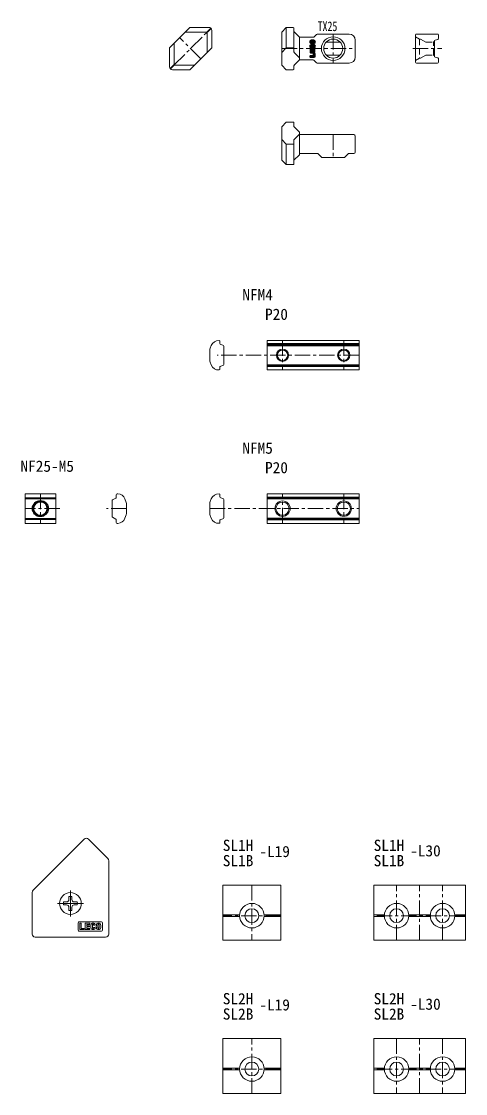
# Model space of a CAD drawing. Units: millimetres on the paper. Extents: x -594 to 197, y -418 to -62.
# Drawn here: x -199.7 to -54.7, y -411.2 to -61.7 of the extents above; entities that cross this region are included whole.
import ezdxf
from ezdxf.enums import TextEntityAlignment as Align

# ---------------------------------------------------------------- set-up
doc = ezdxf.new("R2010")
doc.units = ezdxf.units.MM
for name, pattern in [('CHAIN1', [8, 5, -1, 1, -1]), ('CHAIN2', [12, 9, -1, 1, -1]), ('DASHED2', [3, 2, -1])]:
    doc.linetypes.add(name, pattern=pattern)
doc.layers.add('0-0', color=7, linetype='Continuous', lineweight=18)
doc.layers.add('0-1', color=4, linetype='Continuous', lineweight=18)
doc.styles.add('ＭＳ ゴシック', font='')
doc.styles.get('ＭＳ ゴシック').set_extended_font_data('MS Gothic')

msp = doc.modelspace()

# ---------------------------------------------------------------- linework, layer by layer
at = {"layer": '0-0'}
for p, q in [((-151.4, -70.3), (-144.7, -63.6)), ((-139.4, -65.1), (-146.2, -65.1)), ((-138.6, -63.6), (-144.7, -63.6)), ((-139.1, -65.4), (-139.1, -71.8)), ((-137.6, -64.6), (-137.6, -70.3)), ((-111.054, -63.6), (-113.254, -63.6)), ((-110.754, -63.9), (-110.754, -71.576)), ((-103.4, -65.896), (-104.158, -66.654)), ((-92.754, -65.75), (-103.047, -65.75)), ((-71.107, -66.05), (-71.107, -74.95)), ((-63.907, -65.75), (-70.807, -65.75)), ((-63.607, -67.221), (-63.607, -66.05)), ((-149.9, -75.6), (-149.9, -68.8)), ((-100.234, -68.4), (-95.674, -68.4)), ((-90.754, -73.25), (-90.754, -67.75)), ((-71.107, -67.55), (-71.107, -73.45)), ((-64.907, -72.97), (-64.907, -68.03)), ((-63.83, -67.511), (-64.685, -67.74)), ((-151.4, -76.4), (-151.4, -70.3)), ((-137.6, -70.3), (-144.7, -77.4)), ((-113.254, -70.3), (-110.754, -70.3)), ((-110.666, -71.788), (-108.954, -73.5)), ((-95.674, -72.6), (-100.234, -72.6)), ((-63.83, -73.489), (-64.685, -73.26)), ((-149.6, -75.9), (-143.2, -75.9)), ((-110.754, -76.124), (-110.754, -77.1)), ((-108.954, -74.2), (-110.666, -75.912)), ((-104.158, -74.346), (-103.4, -75.104)), ((-103.047, -75.25), (-92.754, -75.25)), ((-63.907, -75.25), (-70.807, -75.25)), ((-63.607, -74.95), (-63.607, -73.779)), ((-150.4, -77.4), (-144.7, -77.4)), ((-108.954, -98.536), (-91.254, -98.536)), ((-90.754, -99.036), (-90.754, -104.236)), ((-113.254, -101.636), (-113.254, -108.336)), ((-102.954, -104.736), (-108.954, -104.736)), ((-91.254, -104.736), (-92.954, -104.736)), ((-110.754, -106.936), (-108.954, -105.136)), ((-138.084, -168.219), (-137.766, -167.345)), ((-134.905, -166.698), (-134.905, -166.01)), ((-134.682, -166.988), (-133.927, -167.19)), ((-133.705, -167.48), (-133.705, -173.52)), ((-138.205, -172.097), (-138.205, -168.903)), ((-137.766, -173.655), (-138.084, -172.781)), ((-134.905, -174.302), (-134.905, -174.99)), ((-133.927, -173.81), (-134.682, -174.012)), ((-168.793, -216), (-168.793, -216.826)), ((-168.29, -215.7), (-168.493, -215.7)), ((-134.905, -216.01), (-134.905, -216.698)), ((-188.536, -216.953), (-198.536, -216.953)), ((-198.536, -217.274), (-188.536, -217.274)), ((-170.093, -217.923), (-170.093, -223.077)), ((-168.943, -217.086), (-169.943, -217.663)), ((-165.513, -218.519), (-165.941, -217.345)), ((-165.393, -221.797), (-165.393, -219.203)), ((-138.205, -222.097), (-138.205, -218.903)), ((-138.084, -218.219), (-137.766, -217.345)), ((-134.682, -216.988), (-133.927, -217.19)), ((-133.705, -217.48), (-133.705, -223.52)), ((-188.536, -223.726), (-198.536, -223.726)), ((-169.943, -223.337), (-168.943, -223.914)), ((-165.941, -223.655), (-165.513, -222.481)), ((-137.766, -223.655), (-138.084, -222.781)), ((-198.536, -224.047), (-188.536, -224.047)), ((-168.793, -224.174), (-168.793, -225)), ((-168.493, -225.3), (-168.29, -225.3)), ((-134.905, -224.302), (-134.905, -224.99)), ((-133.927, -223.81), (-134.682, -224.012)), ((-195.937, -344.947), (-179.259, -328.27)), ((-177.845, -328.27), (-171.523, -334.592)), ((-171.23, -335.299), (-171.23, -359.24)), ((-196.23, -359.24), (-196.23, -345.654)), ((-184.964, -348.743), (-185.978, -348.743)), ((-184.227, -346.992), (-184.227, -348.006)), ((-183.232, -348.006), (-183.232, -346.992)), ((-182.496, -348.743), (-181.482, -348.743)), ((-185.978, -349.738), (-184.964, -349.738)), ((-184.227, -350.474), (-184.227, -351.489)), ((-183.232, -351.489), (-183.232, -350.474)), ((-181.482, -349.738), (-182.496, -349.738)), ((-172.23, -360.24), (-195.23, -360.24))]:
    msp.add_line(p, q, dxfattribs=at)
at = {"layer": '0-0', "lineweight": 40}
for p, q in [((-138.019, -64.019), (-139.129, -65.129)), ((-104.929, -68.182), (-104.474, -68.182)), ((-104.474, -68.486), (-104.929, -68.486)), ((-104.929, -69.918), (-104.474, -69.918)), ((-149.921, -75.921), (-151.015, -77.015))]:
    msp.add_line(p, q, dxfattribs=at)
at = {"layer": '0-0', "color": 4, "linetype": 'DASHED2'}
for p, q in [((-71.107, -66.65), (-69.808, -67.4)), ((-69.408, -67.4), (-67.676, -68.4)), ((-67.676, -68.4), (-65.207, -68.4)), ((-69.408, -73.6), (-67.676, -72.6)), ((-65.207, -72.6), (-64.907, -72.9)), ((-71.107, -74.35), (-69.808, -73.6)), ((-69.408, -73.6), (-69.808, -73.6))]:
    msp.add_line(p, q, dxfattribs=at)
at = {"layer": '0-0'}
for points in [[(-111.054, -77.4), (-113.254, -77.4), (-114.754, -75.9), (-114.754, -65.1), (-113.254, -63.6), (-113.254, -70.3), (-114.754, -71.8)], [(-104.511, -66.8), (-108.954, -66.8), (-110.666, -65.088)], [(-108.954, -66.8), (-108.954, -74.2), (-104.511, -74.2)], [(-113.254, -94.536), (-114.754, -96.036), (-114.754, -106.836), (-113.254, -108.336), (-110.754, -108.336), (-110.754, -100.236), (-108.954, -98.436)], [(-108.954, -105.136), (-108.954, -97.736), (-110.754, -95.936), (-110.754, -94.536), (-113.254, -94.536)], [(-110.754, -101.636), (-113.254, -101.636), (-114.754, -100.136)], [(-102.954, -104.736), (-101.654, -106.036), (-94.254, -106.036), (-92.954, -104.736)]]:
    msp.add_lwpolyline(points, dxfattribs=at)
at = {"layer": '0-0', "lineweight": 40}
for points in [[(-104.127, -68.754), (-104.179, -68.804), (-104.237, -68.843), (-104.266, -68.856), (-104.309, -68.87), (-104.584, -68.923), (-104.862, -68.919), (-105.136, -68.856), (-105.197, -68.824), (-105.252, -68.779), (-105.3, -68.723), (-105.339, -68.659), (-105.368, -68.587), (-105.378, -68.552), (-105.398, -68.4), (-105.397, -68.246), (-105.378, -68.117), (-105.354, -68.042), (-105.319, -67.974), (-105.275, -67.914), (-105.223, -67.864), (-105.165, -67.826), (-105.136, -67.812), (-105.094, -67.799), (-104.819, -67.745), (-104.54, -67.75), (-104.266, -67.812), (-104.206, -67.845), (-104.151, -67.89), (-104.103, -67.945), (-104.064, -68.01), (-104.035, -68.082), (-104.025, -68.117), (-104.004, -68.269), (-104.006, -68.422), (-104.025, -68.552), (-104.049, -68.626), (-104.084, -68.694)], [(-104.021, -71.802), (-104.021, -70.659), (-104.263, -70.659), (-104.263, -71.396), (-104.596, -71.396), (-104.596, -70.729), (-104.824, -70.729), (-104.824, -71.396), (-105.139, -71.396), (-105.139, -70.659), (-105.382, -70.659), (-105.382, -71.802)], [(-104.021, -73.26), (-105.382, -73.26), (-105.382, -72.853), (-104.263, -72.853), (-104.263, -72.117), (-104.021, -72.117)]]:
    msp.add_lwpolyline(points, close=True, dxfattribs=at)
for points in [[(-104.127, -70.186), (-104.179, -70.236), (-104.237, -70.274), (-104.266, -70.288), (-104.309, -70.301), (-104.584, -70.355), (-104.862, -70.35), (-105.136, -70.288), (-105.197, -70.255), (-105.252, -70.21), (-105.3, -70.155), (-105.339, -70.09), (-105.368, -70.018), (-105.378, -69.983), (-105.398, -69.831), (-105.397, -69.678), (-105.378, -69.548), (-105.354, -69.474), (-105.319, -69.406), (-105.275, -69.346), (-105.223, -69.296), (-105.165, -69.257), (-105.136, -69.244), (-104.975, -69.2), (-104.975, -69.616), (-104.986, -69.617), (-105.092, -69.64), (-105.096, -69.642), (-105.114, -69.652), (-105.129, -69.666), (-105.143, -69.683), (-105.153, -69.702), (-105.161, -69.723), (-105.166, -69.745), (-105.167, -69.769), (-105.165, -69.792), (-105.159, -69.814), (-105.151, -69.834), (-105.14, -69.853), (-105.126, -69.869)], [(-104.921, -68.486), (-105.028, -68.477), (-105.092, -68.46), (-105.11, -68.451), (-105.126, -68.438), (-105.14, -68.422), (-105.151, -68.403), (-105.159, -68.382), (-105.165, -68.36), (-105.167, -68.337), (-105.166, -68.314), (-105.161, -68.292), (-105.153, -68.27), (-105.143, -68.251), (-105.129, -68.234), (-105.114, -68.221), (-105.096, -68.211), (-105.092, -68.209), (-104.986, -68.185), (-104.921, -68.182)], [(-105.126, -69.869), (-105.11, -69.882), (-105.092, -69.891), (-105.028, -69.908), (-104.921, -69.918)], [(-104.482, -69.918), (-104.416, -69.915), (-104.311, -69.891), (-104.306, -69.889), (-104.289, -69.879), (-104.273, -69.866), (-104.26, -69.849), (-104.249, -69.83), (-104.242, -69.808), (-104.237, -69.786), (-104.236, -69.763), (-104.238, -69.74), (-104.243, -69.718), (-104.252, -69.697), (-104.263, -69.678), (-104.277, -69.662), (-104.293, -69.649), (-104.311, -69.64), (-104.378, -69.623), (-104.485, -69.614), (-104.485, -69.189), (-104.266, -69.244), (-104.206, -69.276), (-104.151, -69.321), (-104.103, -69.377), (-104.064, -69.441), (-104.035, -69.513), (-104.025, -69.548), (-104.004, -69.7), (-104.006, -69.854), (-104.025, -69.983), (-104.049, -70.058), (-104.084, -70.126), (-104.127, -70.186)], [(-104.482, -68.182), (-104.375, -68.192), (-104.311, -68.209), (-104.293, -68.218), (-104.277, -68.231), (-104.263, -68.247), (-104.252, -68.265), (-104.243, -68.286), (-104.238, -68.308), (-104.236, -68.331), (-104.237, -68.355), (-104.242, -68.377), (-104.249, -68.398), (-104.26, -68.417), (-104.273, -68.434)], [(-104.273, -68.434), (-104.289, -68.448), (-104.306, -68.458), (-104.311, -68.46), (-104.416, -68.483), (-104.482, -68.486)]]:
    msp.add_lwpolyline(points, dxfattribs=at)
at = {"layer": '0-0', "color": 4, "linetype": 'DASHED2'}
for points in [[(-69.408, -67.4), (-69.808, -67.4), (-69.808, -73.6)], [(-67.676, -72.6), (-65.207, -72.6), (-65.207, -68.4), (-64.907, -68.1)]]:
    msp.add_lwpolyline(points, dxfattribs=at)
at = {"layer": '0-0'}
for points in [[(-119.5, -165.7), (-89.5, -165.7), (-89.5, -175.3), (-119.5, -175.3)], [(-188.536, -215.7), (-188.536, -225.3), (-198.536, -225.3), (-198.536, -215.7)], [(-89.5, -215.7), (-119.5, -215.7), (-119.5, -225.3), (-89.5, -225.3)], [(-115, -361.228), (-134, -361.228), (-134, -343.228), (-115, -343.228)], [(-54.746, -361.228), (-54.746, -343.228), (-84.746, -343.228), (-84.746, -361.228)], [(-134, -411.228), (-134, -393.228), (-115, -393.228), (-115, -411.228)], [(-54.746, -411.228), (-54.746, -393.228), (-84.746, -393.228), (-84.746, -411.228)]]:
    msp.add_lwpolyline(points, close=True, dxfattribs=at)
for centre, radius in [((-97.954, -70.5), 3.85), ((-97.954, -70.5), 3.1), ((-114.5, -170.5), 1.7), ((-94.5, -170.5), 1.7), ((-193.536, -220.5), 2.15), ((-114.5, -220.5), 2.15), ((-94.5, -220.5), 2.15), ((-183.73, -349.24), 3.55), ((-124.5, -353.228), 4), ((-77.246, -353.228), 4), ((-62.246, -353.228), 4), ((-124.5, -353.228), 2.25), ((-77.246, -353.228), 2.25), ((-62.246, -353.228), 2.25), ((-124.5, -403.228), 4), ((-124.5, -403.228), 2.25), ((-77.246, -403.228), 4), ((-77.246, -403.228), 2.25), ((-62.246, -403.228), 4), ((-62.246, -403.228), 2.25)]:
    msp.add_circle(centre, radius, dxfattribs=at)
at = {"layer": '0-0', "lineweight": 40}
msp.add_circle((-193.536, -220.5), 2.5, dxfattribs=at)
at = {"layer": '0-0'}
for centre, radius, start, end in [((-139.4, -65.4), 0.3, 0, 90), ((-138.6, -64.6), 1, 0, 90), ((-111.054, -63.9), 0.3, 0, 90), ((-110.454, -64.876), 0.3, 180, 225), ((-103.047, -66.25), 0.5, 90, 135), ((-92.754, -67.75), 2, 0, 90), ((-70.807, -66.05), 0.3, 90, 180), ((-63.907, -66.05), 0.3, 0, 90), ((-104.511, -66.3), 0.5, 270, 315), ((-64.607, -68.03), 0.3, 105, 180), ((-63.907, -67.221), 0.3, 285, 0), ((-110.454, -71.576), 0.3, 180, 225), ((-92.754, -73.25), 2, 270, 0), ((-64.607, -72.97), 0.3, 180, 255), ((-150.4, -76.4), 1, 180, 270), ((-149.6, -75.6), 0.3, 180, 270), ((-110.454, -76.124), 0.3, 135, 180), ((-104.511, -74.7), 0.5, 45, 90), ((-103.047, -74.75), 0.5, 225, 270), ((-70.807, -74.95), 0.3, 180, 270), ((-63.907, -74.95), 0.3, 270, 0), ((-63.907, -73.779), 0.3, 0, 75), ((-111.054, -77.1), 0.3, 270, 0), ((-91.254, -99.036), 0.5, 0, 90), ((-91.254, -104.236), 0.5, 270, 0), ((-135.417, -168.2), 2.5, 84.46585, 160), ((-135.205, -166.01), 0.3, 0, 84.46585), ((-134.605, -166.698), 0.3, 180, 255), ((-134.005, -167.48), 0.3, 0, 75), ((-136.205, -168.903), 2, 160, 180), ((-136.205, -172.097), 2, 180, 200), ((-135.417, -172.8), 2.5, 200, 275.53415), ((-134.605, -174.302), 0.3, 105, 180), ((-134.005, -173.52), 0.3, 285, 0), ((-135.205, -174.99), 0.3, 275.53415, 0), ((-168.493, -216), 0.3, 90, 180), ((-168.29, -218.2), 2.5, 20, 90), ((-135.417, -218.2), 2.5, 84.46585, 160), ((-135.205, -216.01), 0.3, 0, 84.46585), ((-134.605, -216.698), 0.3, 180, 255), ((-169.793, -217.923), 0.3, 120, 180), ((-169.093, -216.826), 0.3, 300, 0), ((-167.393, -219.203), 2, 360, 20), ((-136.205, -218.903), 2, 160, 180), ((-134.005, -217.48), 0.3, 0, 75), ((-169.793, -223.077), 0.3, 180, 240), ((-168.29, -222.8), 2.5, 270, 340), ((-167.393, -221.797), 2, 340, 0), ((-136.205, -222.097), 2, 180, 200), ((-135.417, -222.8), 2.5, 200, 275.53415), ((-134.005, -223.52), 0.3, 285, 0), ((-169.093, -224.174), 0.3, 0, 60), ((-168.493, -225), 0.3, 180, 270), ((-135.205, -224.99), 0.3, 275.53415, 0), ((-134.605, -224.302), 0.3, 105, 180), ((-178.552, -328.977), 1, 45, 135), ((-172.23, -335.299), 1, 0, 45), ((-195.23, -345.654), 1, 135, 180), ((-183.73, -349.24), 2.303, 167.52572, 192.47428), ((-184.964, -348.006), 0.737, 270, 0), ((-183.73, -349.24), 2.303, 77.52582, 102.47418), ((-182.496, -348.006), 0.737, 180, 270), ((-183.73, -349.24), 2.303, 347.52573, 12.47428), ((-184.964, -350.474), 0.737, 0, 90), ((-183.73, -349.24), 2.303, 257.52582, 282.47419), ((-182.496, -350.474), 0.737, 90, 180), ((-195.23, -359.24), 1, 180, 270), ((-172.23, -359.24), 1, 270, 0)]:
    msp.add_arc(centre, radius, start, end, dxfattribs=at)
at = {"layer": '0-1', "linetype": 'CHAIN1'}
for p, q in [((-149.921, -75.921), (-139.129, -65.129)), ((-97.954, -65.75), (-97.954, -75.25)), ((-141.15, -73.85), (-148.05, -66.95)), ((-114.754, -70.5), (-90.754, -70.5)), ((-71.944, -70.5), (-62.511, -70.5)), ((-97.954, -98.536), (-97.954, -106.036)), ((-114.5, -165.712), (-114.5, -175.288)), ((-94.5, -165.712), (-94.5, -175.288)), ((-89.5, -170.5), (-135.843, -170.5)), ((-193.536, -215.7), (-193.536, -225.3)), ((-114.5, -225.288), (-114.5, -215.712)), ((-94.5, -215.712), (-94.5, -225.288)), ((-187.162, -220.5), (-198.536, -220.5)), ((-165.393, -220.5), (-172.003, -220.5)), ((-138.205, -220.5), (-89.5, -220.5)), ((-124.5, -343.228), (-124.5, -361.228)), ((-77.246, -361.228), (-77.246, -343.228)), ((-69.746, -361.228), (-69.746, -343.228)), ((-62.246, -361.228), (-62.246, -343.228)), ((-115, -353.228), (-134, -353.228)), ((-54.746, -353.228), (-84.746, -353.228)), ((-124.5, -411.228), (-124.5, -393.228)), ((-77.246, -393.228), (-77.246, -411.228)), ((-69.746, -411.228), (-69.746, -393.228)), ((-62.246, -393.228), (-62.246, -411.228)), ((-115, -403.228), (-134, -403.228)), ((-54.746, -403.228), (-84.746, -403.228))]:
    msp.add_line(p, q, dxfattribs=at)
at = {"layer": '0-1', "color": 7, "lineweight": 40}
for p, q in [((-89.5, -166.928), (-119.5, -166.928)), ((-119.5, -167.25), (-89.5, -167.25)), ((-119.5, -173.75), (-89.5, -173.75)), ((-89.5, -174.072), (-119.5, -174.072)), ((-119.5, -216.928), (-89.5, -216.928)), ((-89.5, -217.25), (-119.5, -217.25)), ((-119.5, -223.75), (-89.5, -223.75)), ((-89.5, -224.072), (-119.5, -224.072))]:
    msp.add_line(p, q, dxfattribs=at)
at = {"layer": '0-1', "linetype": 'CHAIN2'}
for p, q in [((-183.73, -353.49), (-183.73, -344.99)), ((-187.98, -349.24), (-179.48, -349.24))]:
    msp.add_line(p, q, dxfattribs=at)
at = {"layer": '0-1'}
for p, q in [((-128.489, -352.928), (-134, -352.928)), ((-115, -352.928), (-120.511, -352.928)), ((-81.234, -352.928), (-84.746, -352.928)), ((-73.257, -352.928), (-66.234, -352.928)), ((-54.746, -352.928), (-58.257, -352.928)), ((-181.23, -355.54), (-181.23, -357.94)), ((-173.53, -355.24), (-180.93, -355.24)), ((-176.14, -356.299), (-175.62, -356.299)), ((-173.23, -357.94), (-173.23, -355.54)), ((-134, -353.528), (-128.489, -353.528)), ((-120.511, -353.528), (-115, -353.528)), ((-84.746, -353.528), (-81.234, -353.528)), ((-66.234, -353.528), (-73.257, -353.528)), ((-58.257, -353.528), (-54.746, -353.528)), ((-180.93, -358.24), (-173.53, -358.24)), ((-175.606, -357.034), (-176.137, -357.034)), ((-134, -402.928), (-128.489, -402.928)), ((-128.489, -403.528), (-134, -403.528)), ((-115, -402.928), (-120.511, -402.928)), ((-120.511, -403.528), (-115, -403.528)), ((-81.234, -402.928), (-84.746, -402.928)), ((-84.746, -403.528), (-81.234, -403.528)), ((-66.234, -402.928), (-73.257, -402.928)), ((-73.257, -403.528), (-66.234, -403.528)), ((-54.746, -402.928), (-58.257, -402.928)), ((-58.257, -403.528), (-54.746, -403.528))]:
    msp.add_line(p, q, dxfattribs=at)
for points in [[(-180.186, -355.689), (-180.695, -355.689), (-180.695, -357.731), (-179.266, -357.731), (-179.266, -357.367), (-180.186, -357.367)], [(-178.873, -355.689), (-177.443, -355.689), (-177.443, -356.053), (-178.366, -356.053), (-178.366, -356.526), (-177.531, -356.526), (-177.531, -356.868), (-178.366, -356.868), (-178.366, -357.367), (-177.443, -357.367), (-177.443, -357.731), (-178.873, -357.731)]]:
    msp.add_lwpolyline(points, close=True, dxfattribs=at)
for centre, radius in [((-114.5, -170.5), 2), ((-94.5, -170.5), 2), ((-114.5, -220.5), 2.5), ((-94.5, -220.5), 2.5)]:
    msp.add_circle(centre, radius, dxfattribs=at)
for centre, radius, start, end in [((-180.93, -355.54), 0.3, 90, 180), ((-174.671, -356.71), 2.399, 164.216, 195.78399), ((-176.439, -356.245), 0.572, 106.2291, 160.88187), ((-176.327, -356.764), 1.103, 75.73071, 104.26929), ((-170.434, -356.71), 6.093, 176.78919, 183.2108), ((-175.591, -356.369), 0.926, 164.64474, 180.71922), ((-176.327, -356.177), 0.166, 18.78093, 161.21906), ((-177.064, -356.369), 0.926, 4.35281, 15.35526), ((-176.215, -356.245), 0.572, 19.11812, 73.7709), ((-177.983, -356.71), 2.399, 9.86632, 15.784), ((-172.882, -356.71), 2.399, 164.216, 195.78399), ((-174.65, -356.245), 0.572, 106.2291, 160.88187), ((-174.538, -356.764), 1.103, 75.73071, 104.26929), ((-168.645, -356.71), 6.093, 176.78919, 183.2108), ((-173.802, -356.369), 0.926, 164.64474, 180.71922), ((-174.538, -356.177), 0.166, 18.78093, 161.21906), ((-175.274, -356.369), 0.926, 359.28077, 15.35526), ((-180.431, -356.71), 6.093, 356.78919, 3.21081), ((-174.426, -356.245), 0.572, 19.11812, 73.7709), ((-176.194, -356.71), 2.399, 344.216, 15.784), ((-173.53, -355.54), 0.3, 0, 90), ((-180.93, -357.94), 0.3, 180, 270), ((-176.439, -357.175), 0.572, 199.11812, 253.77089), ((-176.327, -356.656), 1.103, 255.7307, 284.26929), ((-175.591, -357.051), 0.926, 179.28077, 195.35525), ((-176.327, -357.243), 0.166, 198.78093, 341.21906), ((-177.064, -357.051), 0.926, 344.64474, 1.00008), ((-176.215, -357.175), 0.572, 286.2291, 340.88187), ((-177.983, -356.71), 2.399, 344.216, 352.22375), ((-174.65, -357.175), 0.572, 199.11812, 253.77089), ((-174.538, -356.656), 1.103, 255.7307, 284.26929), ((-173.802, -357.051), 0.926, 179.28077, 195.35525), ((-174.538, -357.243), 0.166, 198.78093, 341.21906), ((-175.274, -357.051), 0.926, 344.64474, 0.71922), ((-174.426, -357.175), 0.572, 286.2291, 340.88187), ((-173.53, -357.94), 0.3, 270, 0)]:
    msp.add_arc(centre, radius, start, end, dxfattribs=at)

# ---------------------------------------------------------------- texts
at = {"layer": '0-0', "style": 'ＭＳ ゴシック', "width": 0.75}
msp.add_text('TX25', height=3.152, dxfattribs=at).set_placement((-103.047, -65.75), align=Align.BOTTOM_LEFT)
at = {"layer": '0-0', "style": 'ＭＳ ゴシック'}
for s, p in [('NFM4', (-127.612, -153.709)), ('P20', (-120.205, -160.057)), ('NFM5', (-127.612, -203.709)), ('NF25-M5', (-200.029, -209.595)), ('P20', (-120.205, -210.057)), ('SL1H', (-134, -333.228)), ('SL1H', (-84.746, -333.228)), ('-L19', (-122.053, -335.239)), ('-L30', (-72.833, -334.995)), ('SL1B', (-134, -338.228)), ('SL1B', (-84.746, -338.228)), ('SL2H', (-134, -383.228)), ('-L19', (-122.053, -385.239)), ('SL2H', (-84.746, -383.228)), ('-L30', (-72.833, -384.995)), ('SL2B', (-134, -388.228)), ('SL2B', (-84.746, -388.228))]:
    msp.add_text(s, height=3.666, dxfattribs=at).set_placement(p, align=Align.BOTTOM_LEFT)

doc.saveas('drawing.dxf')
